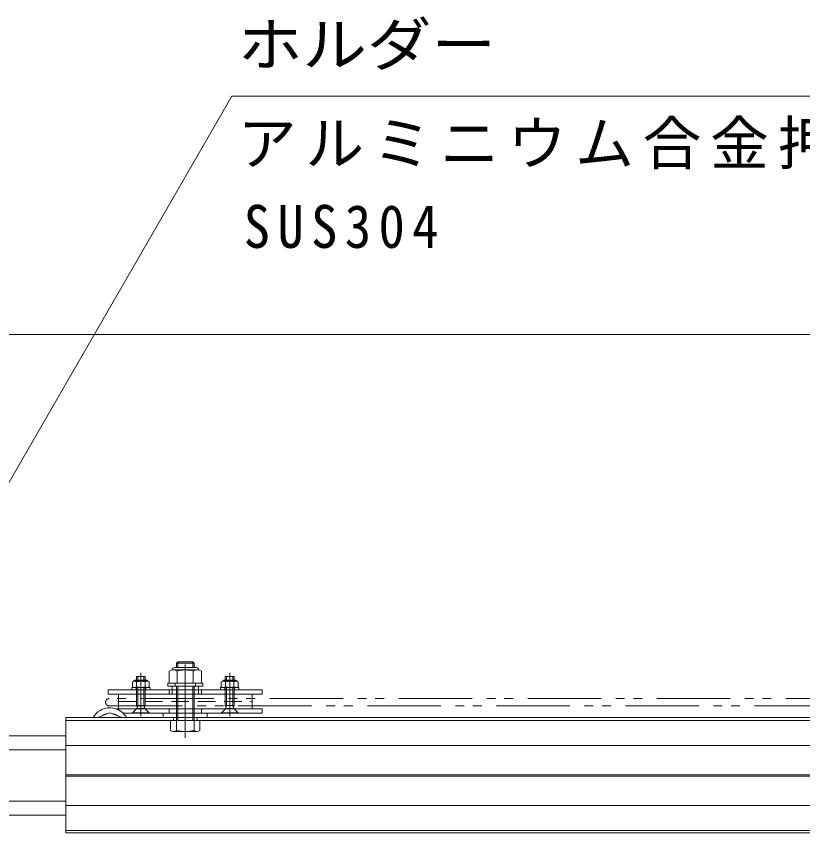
# Model space of a CAD drawing. Units: millimetres on the paper, enlarged 40 times, with parts at other scales. Extents: x -9407 to 10868, y -7770 to 7471.
# Drawn here: x -3139 to -994, y 2741 to 4968 of the extents above; entities that cross this region are included whole.
import ezdxf
from ezdxf.enums import TextEntityAlignment as Align

# ---------------------------------------------------------------- set-up
doc = ezdxf.new("R2010")
doc.units = ezdxf.units.MM
doc.header["$LTSCALE"] = 40
for name, pattern in [('CHAIN1', [8, 5, -1, 1, -1]), ('DASHED1', [1.8, 1.2, -0.6]), ('DOUBLE_CHAIN1', [8.8, 5, -1, 0.6, -0.6, 0.6, -1])]:
    doc.linetypes.add(name, pattern=pattern)
for name, color, linetype, lineweight in [('1-0_通り芯', 2, 'Continuous', 9), ('1-5_文字', 7, 'Continuous', 9), ('1-6', 6, 'Continuous', 5)]:
    doc.layers.add(name, color=color, linetype=linetype, lineweight=lineweight)
doc.styles.add('ＭＳ ゴシック', font='')
doc.styles.get('ＭＳ ゴシック').set_extended_font_data('MS Gothic')

msp = doc.modelspace()

# ---------------------------------------------------------------- linework, layer by layer
at = {"layer": '1-0_通り芯', "linetype": 'CHAIN1'}
for p, q in [((-2677.86, 2999.7), (-2677.86, 3222.44)), ((-2799.06, 3177.22), (-2799.06, 3057.92)), ((-2556.66, 3177.22), (-2556.66, 3057.92))]:
    msp.add_line(p, q, dxfattribs=at)
at = {"layer": '1-0_通り芯'}
for p, q in [((-2648.06, 3191.54), (-2707.66, 3191.54)), ((-2701.86, 3191.54), (-2701.86, 3203.32)), ((-2698.08, 3207.11), (-2657.65, 3207.11)), ((-2698.08, 3191.54), (-2698.08, 3207.11)), ((-2657.65, 3207.11), (-2653.86, 3203.32)), ((-2657.65, 3191.54), (-2657.65, 3207.11)), ((-2653.86, 3191.54), (-2653.86, 3203.32)), ((-2787.06, 3167.11), (-2811.06, 3167.11)), ((-2811.06, 3157.51), (-2811.06, 3167.11)), ((-2807.58, 3157.51), (-2807.58, 3167.11)), ((-2790.54, 3157.51), (-2790.54, 3167.11)), ((-2787.06, 3157.51), (-2787.06, 3167.11)), ((-2721.66, 3181.72), (-2721.66, 3149.11)), ((-2645.01, 3185.11), (-2710.71, 3185.11)), ((-2699.76, 3181.72), (-2699.76, 3149.11)), ((-2655.96, 3181.72), (-2655.96, 3149.11)), ((-2634.06, 3181.72), (-2634.06, 3149.11)), ((-2568.66, 3157.51), (-2568.66, 3167.11)), ((-2568.66, 3167.11), (-2544.66, 3167.11)), ((-2565.18, 3157.51), (-2565.18, 3167.11)), ((-2548.14, 3157.51), (-2548.14, 3167.11)), ((-2544.66, 3157.51), (-2544.66, 3167.11)), ((-2822.16, 3152.52), (-2822.16, 3139.29)), ((-2819.06, 3154.31), (-2819.06, 3153.96)), ((-2815.9, 3154.31), (-2782.23, 3154.31)), ((-2815.86, 3157.51), (-2782.26, 3157.51)), ((-2810.61, 3152.52), (-2810.61, 3139.29)), ((-2787.52, 3152.52), (-2787.52, 3139.29)), ((-2779.06, 3154.31), (-2779.06, 3153.96)), ((-2775.97, 3152.52), (-2775.97, 3139.29)), ((-2725.86, 3149.11), (-2725.86, 3141.11)), ((-2629.86, 3149.11), (-2725.86, 3149.11)), ((-2629.86, 3141.11), (-2725.86, 3141.11)), ((-2634.06, 3149.11), (-2721.66, 3149.11)), ((-2713.86, 3141.11), (-2713.86, 3119.11)), ((-2641.86, 3141.11), (-2713.86, 3141.11)), ((-2705.86, 3149.11), (-2705.86, 3141.11)), ((-2701.86, 3020.14), (-2701.86, 3141.11)), ((-2698.08, 3047.11), (-2698.08, 3141.11)), ((-2657.65, 3047.11), (-2657.65, 3141.11)), ((-2653.86, 3141.11), (-2653.86, 3119.11)), ((-2649.86, 3149.11), (-2649.86, 3141.11)), ((-2641.86, 3141.11), (-2641.86, 3119.11)), ((-2629.86, 3149.11), (-2629.86, 3141.11)), ((-2579.76, 3152.52), (-2579.76, 3139.29)), ((-2576.66, 3154.31), (-2576.66, 3153.96)), ((-2539.83, 3154.31), (-2573.49, 3154.31)), ((-2539.86, 3157.51), (-2573.46, 3157.51)), ((-2568.21, 3152.52), (-2568.21, 3139.29)), ((-2545.12, 3152.52), (-2545.12, 3139.29)), ((-2536.66, 3154.31), (-2536.66, 3153.96)), ((-2533.57, 3152.52), (-2533.57, 3139.29)), ((-2824.06, 3137.51), (-2824.06, 3131.11)), ((-2824.06, 3131.11), (-2774.06, 3131.11)), ((-2815.9, 3137.51), (-2782.23, 3137.51)), ((-2812.26, 3137.51), (-2812.26, 3131.11)), ((-2811.06, 3131.11), (-2811.06, 3137.51)), ((-2811.06, 3088.31), (-2811.06, 3131.11)), ((-2807.58, 3131.11), (-2807.58, 3137.51)), ((-2807.58, 3088.31), (-2807.58, 3131.11)), ((-2790.54, 3131.11), (-2790.54, 3137.51)), ((-2790.54, 3088.31), (-2790.54, 3131.11)), ((-2787.06, 3131.11), (-2787.06, 3137.51)), ((-2787.06, 3088.31), (-2787.06, 3131.11)), ((-2785.86, 3137.51), (-2785.86, 3131.11)), ((-2653.86, 3020.14), (-2653.86, 3119.11)), ((-2531.66, 3131.11), (-2581.66, 3131.11)), ((-2539.83, 3137.51), (-2573.49, 3137.51)), ((-2569.86, 3137.51), (-2569.86, 3131.11)), ((-2568.66, 3131.11), (-2568.66, 3137.51)), ((-2568.66, 3088.31), (-2568.66, 3131.11)), ((-2565.18, 3131.11), (-2565.18, 3137.51)), ((-2565.18, 3088.31), (-2565.18, 3131.11)), ((-2548.14, 3131.11), (-2548.14, 3137.51)), ((-2548.14, 3088.31), (-2548.14, 3131.11)), ((-2544.66, 3131.11), (-2544.66, 3137.51)), ((-2544.66, 3088.31), (-2544.66, 3131.11)), ((-2543.46, 3137.51), (-2543.46, 3131.11)), ((-2531.66, 3137.51), (-2531.66, 3131.11)), ((-2810.82, 3079.15), (-2821.66, 3068.31)), ((-2787.06, 3088.31), (-2811.06, 3088.31)), ((-2811.06, 3088.31), (-2808.66, 3084.15)), ((-2788.21, 3080.31), (-2809.92, 3080.31)), ((-2809.25, 3081.89), (-2807.58, 3088.31)), ((-2788.87, 3081.89), (-2790.54, 3088.31)), ((-2787.06, 3088.31), (-2789.46, 3084.15)), ((-2787.31, 3079.15), (-2776.46, 3068.31)), ((-2568.42, 3079.15), (-2579.26, 3068.31)), ((-2568.66, 3088.31), (-2544.66, 3088.31)), ((-2568.66, 3088.31), (-2566.26, 3084.15)), ((-2567.52, 3080.31), (-2545.81, 3080.31)), ((-2566.85, 3081.89), (-2565.18, 3088.31)), ((-2546.47, 3081.89), (-2548.14, 3088.31)), ((-2544.66, 3088.31), (-2547.06, 3084.15)), ((-2544.91, 3079.15), (-2534.06, 3068.31)), ((-2821.66, 3067.11), (-2821.66, 3068.31)), ((-2776.46, 3067.11), (-2821.66, 3067.11)), ((-2579.26, 3067.11), (-2534.06, 3067.11)), ((-2534.06, 3067.11), (-2534.06, 3068.31)), ((-2637.8, 3047.11), (-2717.92, 3047.11)), ((-2717.92, 3020.14), (-2717.92, 3047.11)), ((-2637.8, 3020.14), (-2637.8, 3047.11)), ((-2645.83, 3017.11), (-2709.89, 3017.11))]:
    msp.add_line(p, q, dxfattribs=at)
at = {"layer": '1-0_通り芯', "color": 5, "lineweight": 5}
for p, q in [((-2887.86, 3119.11), (-2887.86, 3131.11)), ((-2467.86, 3131.11), (-2887.86, 3131.11)), ((-2467.86, 3119.11), (-2887.86, 3119.11)), ((-2721.86, 3131.11), (-2721.86, 3119.11)), ((-2633.86, 3131.11), (-2633.86, 3119.11)), ((-2467.86, 3131.11), (-2467.86, 3119.11)), ((-2467.86, 3079.11), (-2867.03, 3079.11)), ((-2721.86, 3079.11), (-2721.86, 3067.11)), ((-2633.86, 3079.11), (-2633.86, 3067.11)), ((-2467.86, 3079.11), (-2467.86, 3067.11)), ((-2467.86, 3067.11), (-2847.53, 3067.11))]:
    msp.add_line(p, q, dxfattribs=at)
at = {"layer": '1-0_通り芯', "color": 7}
for p, q in [((-2859.86, 3107.11), (-2859.86, 3119.11)), ((-2495.86, 3119.11), (-2495.86, 3107.11)), ((-2859.86, 3079.11), (-2859.86, 3087.11)), ((-2495.86, 3087.11), (-2495.86, 3079.11)), ((216.33, 3055.11), (-3003.67, 3055.11)), ((-3003.67, 2741.11), (-3003.67, 3055.11)), ((-2917.67, 3055.11), (-2883.67, 3068.31)), ((-2849.67, 3055.11), (-2883.67, 3068.31)), ((-2737.86, 3055.11), (-2737.86, 3067.11)), ((-2709.86, 3055.11), (-2709.86, 3047.11)), ((-2645.86, 3055.11), (-2645.86, 3047.11)), ((-2617.86, 3067.11), (-2617.86, 3055.11)), ((216.33, 3047.11), (-3003.67, 3047.11)), ((-5535.67, 3005.11), (-3003.67, 3005.11)), ((-5535.67, 2967.11), (-3003.67, 2967.11)), ((-243.67, 2979.11), (-3003.67, 2979.11)), ((-426.65, 2899.11), (-3003.67, 2899.11)), ((-426.65, 2895.11), (-3003.67, 2895.11)), ((-3003.67, 2827.11), (-5535.67, 2827.11)), ((-3003.67, 2815.11), (-243.67, 2815.11)), ((-5535.67, 2789.11), (-3003.67, 2789.11)), ((-3003.67, 2747.11), (3596.33, 2747.11)), ((-3003.67, 2741.11), (3596.33, 2741.11))]:
    msp.add_line(p, q, dxfattribs=at)
at = {"layer": '1-0_通り芯', "color": 4, "linetype": 'DOUBLE_CHAIN1'}
for p, q in [((216.33, 3107.11), (-2885.23, 3107.11)), ((-2885.23, 3087.11), (216.33, 3087.11))]:
    msp.add_line(p, q, dxfattribs=at)
at = {"layer": '1-0_通り芯', "color": 7, "linetype": 'DASHED1'}
for p, q in [((-2859.86, 3107.11), (-2859.86, 3087.11)), ((-2859.86, 3099.11), (-2495.86, 3099.11)), ((-2495.86, 3107.11), (-2495.86, 3087.11))]:
    msp.add_line(p, q, dxfattribs=at)
at = {"layer": '1-0_通り芯'}
for points in [[(-2698.08, 3207.11), (-2701.86, 3203.32), (-2653.86, 3203.32)], [(-2824.06, 3137.51), (-2774.06, 3137.51), (-2774.06, 3131.11)], [(-2531.66, 3137.51), (-2581.66, 3137.51), (-2581.66, 3131.11)], [(-2776.46, 3067.11), (-2776.46, 3068.31), (-2821.66, 3068.31)], [(-2579.26, 3067.11), (-2579.26, 3068.31), (-2534.06, 3068.31)]]:
    msp.add_lwpolyline(points, dxfattribs=at)
for centre, radius, start, end in [((-2707.66, 3184.74), 6.8, 90, 180), ((-2648.06, 3184.74), 6.8, 0, 90), ((-2710.71, 3165.7), 19.41, 55.64641, 124.35359), ((-2677.86, 3112.57), 72.54, 72.42847, 107.57146), ((-2645.01, 3165.7), 19.41, 55.64641, 124.35359), ((-2816.38, 3144.15), 10.17, 55.40608, 124.59369), ((-2815.86, 3154.31), 3.2, 90, 180), ((-2799.06, 3116.09), 38.21, 72.41217, 107.58783), ((-2781.74, 3144.15), 10.17, 55.40173, 124.5985), ((-2782.26, 3154.31), 3.2, 0, 90), ((-2573.98, 3144.15), 10.17, 55.4015, 124.59827), ((-2573.46, 3154.31), 3.2, 90, 180), ((-2556.66, 3116.09), 38.21, 72.41217, 107.58783), ((-2539.34, 3144.15), 10.17, 55.40631, 124.59392), ((-2539.86, 3154.31), 3.2, 0, 90), ((-2816.38, 3147.67), 10.17, 235.40631, 304.59392), ((-2799.06, 3175.72), 38.21, 252.41217, 287.58783), ((-2781.74, 3147.66), 10.17, 235.4015, 304.59827), ((-2573.98, 3147.66), 10.17, 235.40173, 304.5985), ((-2556.66, 3175.72), 38.21, 252.41217, 287.58783), ((-2539.34, 3147.67), 10.17, 235.40608, 304.59369), ((-2815.06, 3083.4), 6, 315, 345.42596), ((-2783.07, 3083.4), 6, 194.57404, 225), ((-2572.66, 3083.4), 6, 315, 345.42596), ((-2540.67, 3083.4), 6, 194.57404, 225), ((-2709.89, 3029.27), 12.16, 228.67245, 311.32755), ((-2677.86, 3113.72), 96.61, 255.61653, 284.38359), ((-2645.83, 3029.27), 12.16, 228.67245, 311.32755)]:
    msp.add_arc(centre, radius, start, end, dxfattribs=at)
at = {"layer": '1-0_通り芯', "color": 4, "linetype": 'DOUBLE_CHAIN1'}
msp.add_arc((-2885.23, 3097.11), 10, 90, 270, dxfattribs=at)
at = {"layer": '1-0_通り芯', "color": 7}
for radius, start, end in [(52, 120.88522, 151.01272), (52, 28.98728, 120.88522), (36.8, 97.8094, 124.62653), (36.8, 55.37347, 82.1906)]:
    msp.add_arc((-2883.67, 3029.91), radius, start, end, dxfattribs=at)
at = {"layer": '1-5_文字'}
for q in [(-3558.53, 3005.11), (182.52, 4750.38)]:
    msp.add_line((-2550.89, 4750.38), q, dxfattribs=at)
at = {"layer": '1-6', "color": 7, "lineweight": 9}
msp.add_line((-6003.67, 4100.31), (6596.33, 4100.31), dxfattribs=at)

# ---------------------------------------------------------------- texts
at = {"layer": '1-5_文字', "color": 2, "style": 'ＭＳ ゴシック', "width": 1.1}
msp.add_text('ホルダー', height=117.3, dxfattribs=at).set_placement((-2534.38, 4797.93), align=Align.BOTTOM_LEFT)
at = {"layer": '1-5_文字', "color": 2, "char_height": 117.3, "attachment_point": 7, "style": 'ＭＳ ゴシック'}
for s, insert in [('\\T1.15;アルミニウム合金押出形材A6063S', (-2534.38, 4549.77)), ('\\T1.28;\\W0.9;SUS304', (-2518.6, 4334.85))]:
    msp.add_mtext(s, dxfattribs=dict(at, insert=insert))

doc.saveas('drawing.dxf')
